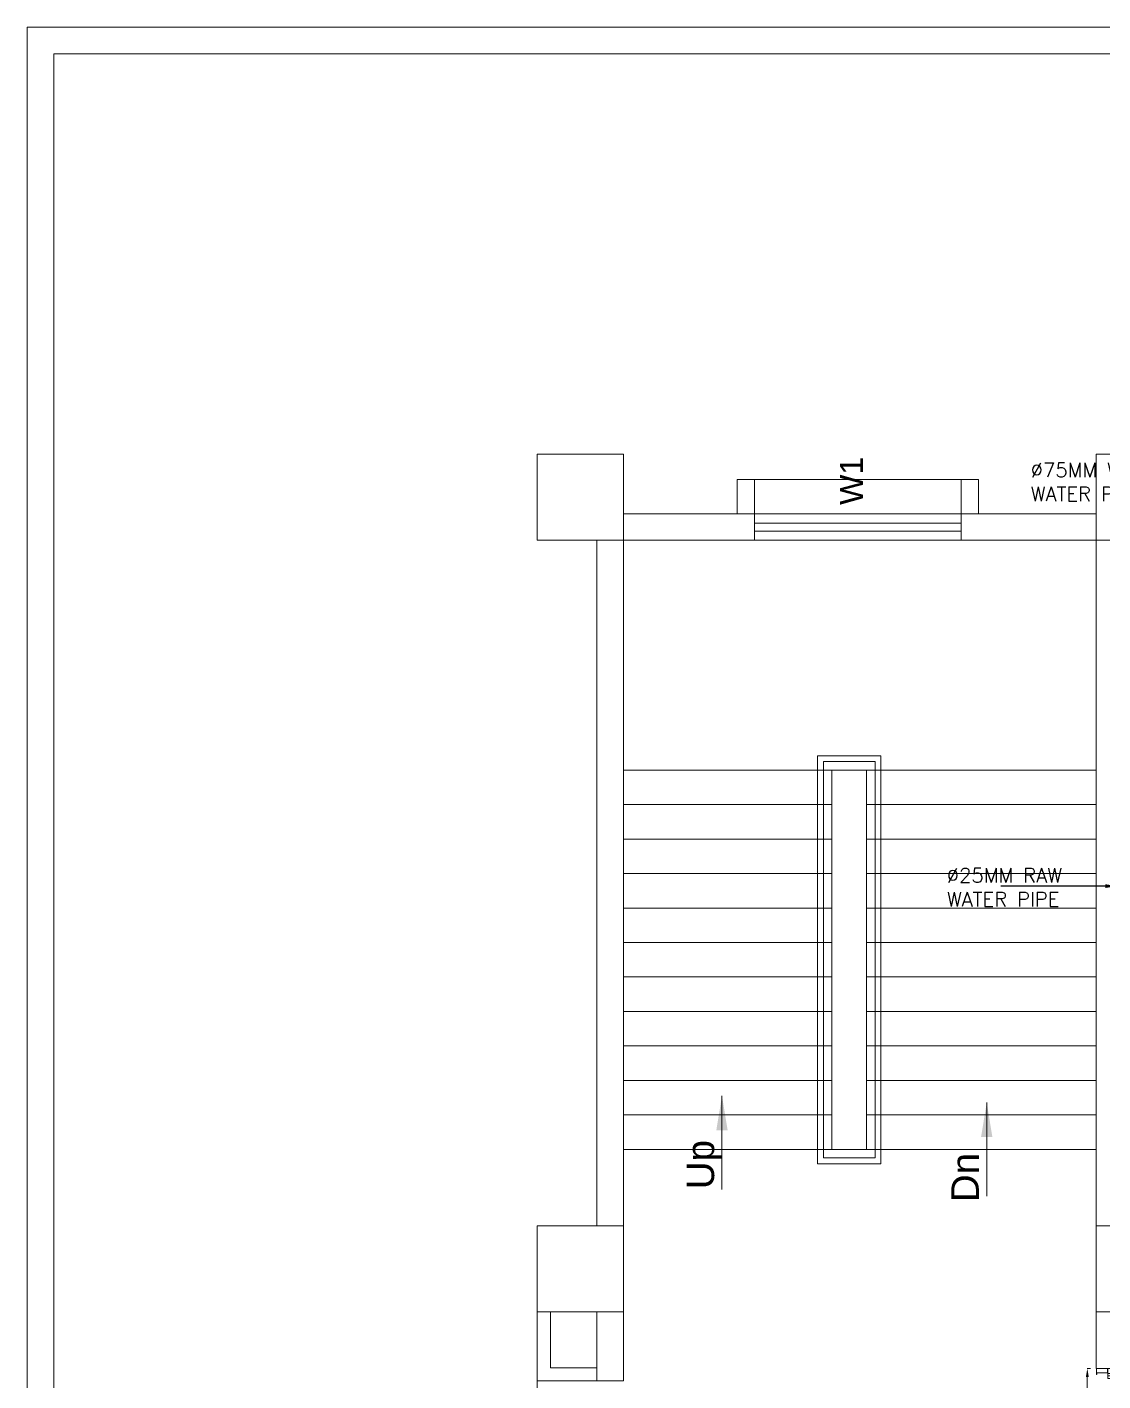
# Model space of a CAD drawing. Extents: x 3552052 to 4102982, y -707811 to -630695.
# Drawn here: x 3909116 to 3918478, y -646004 to -634224 of the extents above; entities that cross this region are included whole.
import ezdxf
from ezdxf import colors
from ezdxf.entities.mleader import LeaderData, LeaderLine
from ezdxf.enums import TextEntityAlignment as Align
from ezdxf.math import Vec2, Vec3

# ---------------------------------------------------------------- set-up
doc = ezdxf.new("R2010")
doc.units = 0
doc.header["$LTSCALE"] = 6
doc.header["$MEASUREMENT"] = 0
doc.layers.get('0').update_dxf_attribs({"linetype": 'CONTINUOUS', "lineweight": 0})
doc.layers.get('Defpoints').update_dxf_attribs({"linetype": 'CONTINUOUS', "lineweight": 0})
for name, color, linetype, lineweight in [('BLOCK HACTH', 10, 'CONTINUOUS', 0), ('Chajja', 7, 'CONTINUOUS', 0), ('COL', 5, 'CONTINUOUS', 0), ('DIM', 7, 'CONTINUOUS', 0), ('Double Leaf Door', 4, 'CONTINUOUS', 0), ('JOINERY', 7, 'CONTINUOUS', 0), ('PL- WASTE PIPE', 6, 'CONTINUOUS', 0), ('PL-RA WATER SUPPLY PIPE', 100, 'CONTINUOUS', 0), ('Railing', 21, 'CONTINUOUS', 0), ('Staircase', 7, 'CONTINUOUS', 0), ('WALL', 8, 'CONTINUOUS', 0), ('walls', 1, 'CONTINUOUS', 0), ('Window', 161, 'CONTINUOUS', 0)]:
    doc.layers.add(name, color=color, linetype=linetype, lineweight=lineweight)
doc.styles.add('ARI', font='arial.ttf')
doc.styles.add('ARIAL', font='arial.ttf')
doc.styles.add('ROMANS', font='romans.shx')
doc.styles.get("Standard").update_dxf_attribs({"font": 'SIMPLEX'})
doc.dimstyles.new('AEPL1', dxfattribs={"dimtxt": 100, "dimasz": 75, "dimexe": 1.25, "dimexo": 50, "dimtad": 0, "dimdec": 0, "dimtxsty": 'ROMANS', "dimcen": 2.5, "dimclrd": 7, "dimclre": 7, "dimadec": 0, "dimazin": 0, "dimtfac": 1, "dimtdec": 0, "dimtmove": 0, "dimatfit": 3, "dimfxl": 1, "dimlwd": 0, "dimlwe": 0, "dimarcsym": 0})
doc.dimstyles.new('int. dim', dxfattribs={"dimtxt": 900, "dimasz": 450, "dimexe": 150, "dimexo": 150, "dimgap": 150, "dimtad": 0, "dimdec": 0, "dimzin": 12, "dimdsep": 46, "dimtxsty": 'ARI', "dimblk": 'ARCHTICK', "dimcen": 1.5, "dimdle": 150, "dimclrd": 256, "dimclre": 256, "dimclrt": 7, "dimazin": 0, "dimtfac": 1, "dimtdec": 0, "dimtix": 1, "dimtmove": 2, "dimatfit": 3, "dimfxl": 1, "dimtolj": 1, "dimtzin": 0, "dimlwd": -1, "dimlwe": -1, "dimarcsym": 0})

# ---------------------------------------------------------------- blocks, each defined once
blk = doc.blocks.new('_ArchTick')
at = {"color": 0, "linetype": 'ByBlock', "const_width": 0.15}
blk.add_lwpolyline([(-0.5, -0.5), (0.5, 0.5)], dxfattribs=at)
blk = doc.blocks.new('1800x100')
at = {"layer": 'Double Leaf Door'}
for points in [[(101628, -31395), (101633, -31395), (101633, -31098), (101628, -31098)], [(101672, -31098), (101667, -31098), (101667, -31395), (101672, -31395)], [(103256, -31098), (103261, -31098), (103261, -31395), (103256, -31395)], [(103300, -31395), (103295, -31395), (103295, -31098), (103300, -31098)]]:
    blk.add_hatch(color=6, dxfattribs=at).paths.add_polyline_path(points)
at = {"layer": 'Double Leaf Door', "color": 8}
for p, q in [((101613, -30962), (101613, -30980)), ((101628, -30960), (101615, -30960)), ((101615, -30982), (101628, -30982)), ((101628, -31558), (101628, -30904)), ((101628, -30904), (101672, -30904)), ((101628, -30960), (101628, -30982)), ((101650, -31098), (101650, -30904)), ((101672, -30904), (101672, -31558)), ((103300, -30904), (103256, -30904)), ((103256, -30904), (103256, -31558)), ((103278, -31098), (103278, -30904)), ((103300, -31558), (103300, -30904)), ((103300, -30960), (103312, -30960)), ((103300, -30960), (103300, -30982)), ((103312, -30982), (103300, -30982)), ((103314, -30962), (103314, -30980)), ((101650, -31558), (101650, -31395)), ((103278, -31558), (103278, -31395)), ((101584, -31558), (101584, -31658)), ((101624, -31558), (101584, -31558)), ((101586, -31560), (101586, -31656)), ((101622, -31560), (101586, -31560)), ((101622, -31655), (101622, -31560)), ((101624, -31654), (101624, -31558)), ((101672, -31558), (101628, -31558)), ((103256, -31558), (103300, -31558)), ((103304, -31654), (103304, -31558)), ((103304, -31558), (103344, -31558)), ((103306, -31655), (103306, -31560)), ((103306, -31560), (103342, -31560)), ((103342, -31560), (103342, -31656)), ((103344, -31558), (103344, -31658)), ((101584, -31658), (101624, -31658)), ((101586, -31656), (101624, -31656)), ((101634, -31655), (101622, -31655)), ((101636, -31654), (101624, -31654)), ((101624, -31656), (101634, -31656)), ((101624, -31658), (101636, -31658)), ((101634, -31656), (101634, -31655)), ((101636, -31658), (101636, -31654)), ((103292, -31658), (103292, -31654)), ((103292, -31654), (103304, -31654)), ((103304, -31658), (103292, -31658)), ((103294, -31656), (103294, -31655)), ((103294, -31655), (103306, -31655)), ((103304, -31656), (103294, -31656)), ((103342, -31656), (103304, -31656)), ((103344, -31658), (103304, -31658))]:
    blk.add_line(p, q, dxfattribs=at)
at = {"layer": 'Double Leaf Door', "color": 6}
for p, q in [((101672, -31098), (101628, -31098)), ((101628, -31098), (101628, -31395)), ((101633, -31395), (101633, -31098)), ((101667, -31395), (101667, -31098)), ((101672, -31395), (101672, -31098)), ((103256, -31395), (103256, -31098)), ((103256, -31098), (103300, -31098)), ((103261, -31395), (103261, -31098)), ((103295, -31395), (103295, -31098)), ((103300, -31098), (103300, -31395)), ((101628, -31395), (101672, -31395)), ((103300, -31395), (103256, -31395))]:
    blk.add_line(p, q, dxfattribs=at)
at = {"layer": 'Double Leaf Door', "color": 6, "ltscale": 100}
for p, q in [((101667, -31098), (101667, -31395)), ((103261, -31098), (103261, -31395))]:
    blk.add_line(p, q, dxfattribs=at)
at = {"layer": 'Double Leaf Door', "color": 6}
for points in [[(101628, -31098), (101628, -31395), (101633, -31395), (101633, -31098), (101628, -31098)], [(101672, -31098), (101672, -31395), (101667, -31395), (101667, -31098), (101672, -31098)], [(103256, -31098), (103256, -31395), (103261, -31395), (103261, -31098), (103256, -31098)], [(103300, -31098), (103300, -31395), (103295, -31395), (103295, -31098), (103300, -31098)]]:
    blk.add_lwpolyline(points, dxfattribs=at)
at = {"layer": 'Double Leaf Door', "ltscale": 5000}
for points in [[(101628, -31098), (101628, -31395), (101633, -31395), (101633, -31098), (101628, -31098)], [(103300, -31098), (103300, -31395), (103295, -31395), (103295, -31098), (103300, -31098)]]:
    blk.add_lwpolyline(points, dxfattribs=at)
at = {"layer": 'Double Leaf Door', "color": 8}
for centre, radius, start, end in [((101613, -30971), 3.72, 90, 270), ((101615, -30962), 1.98, 90, 180), ((101615, -30980), 1.98, 180, 270), ((101602, -31796), 894, 15.3848, 85.5115), ((103269, -31727), 822, 90.8957, 168.2081), ((103312, -30962), 1.98, 0, 90), ((103312, -30980), 1.98, 270, 0), ((103314, -30971), 3.72, 270, 90)]:
    blk.add_arc(centre, radius, start, end, dxfattribs=at)
blk = doc.blocks.new('*D850')
at = {"layer": 'Defpoints', "color": 0, "linetype": 'ByBlock', "transparency": 16777216}
for p in [(3908654, -688627), (3908576, -690387), (3908654, -690387)]:
    blk.add_point(p, dxfattribs=at)
at = {"layer": 'DIM', "color": 7, "linetype": 'ByBlock', "lineweight": 0, "transparency": 16777216}
for p, q in [((3908604, -688627), (3908575, -688627)), ((3908576, -688702), (3908576, -689337)), ((3908576, -690312), (3908576, -689677)), ((3908604, -690387), (3908575, -690387))]:
    blk.add_line(p, q, dxfattribs=at)
at = {"layer": 'DIM', "color": 7, "linetype": 'ByBlock', "transparency": 16777216}
for points in [[(3908564, -688702), (3908589, -688702), (3908576, -688627)], [(3908564, -690312), (3908589, -690312), (3908576, -690387)]]:
    blk.add_solid(points, dxfattribs=at)
at = {"layer": 'DIM', "color": 0, "linetype": 'ByBlock', "transparency": 16777216, "insert": (3908576, -689507), "char_height": 100, "attachment_point": 5, "rotation": 90, "style": 'ROMANS'}
blk.add_mtext('1760', dxfattribs=at)
blk = doc.blocks.new('AAA')
at = {"layer": 'BLOCK HACTH', "color": 8}
blk.add_lwpolyline([(3906354.4, -686721.4), (3906654.4, -686721.4), (3906654.4, -683421.4), (3906354.4, -683421.4)], close=True, dxfattribs=at)
at = {"layer": 'Chajja', "color": 8, "linetype": 'ByBlock'}
blk.add_line((3905679.4, -680891.4), (3907479.4, -680891.4), dxfattribs=at)
for points in [[(3905529.4, -681191.4), (3905529.4, -680891.4), (3905679.4, -680891.4), (3905679.4, -681191.4)], [(3907479.4, -681191.4), (3907479.4, -680891.4), (3907629.4, -680891.4), (3907629.4, -681191.4)]]:
    blk.add_lwpolyline(points, dxfattribs=at)
at = {"layer": 'COL', "color": 8}
for points in [[(3904539.4, -681421.4), (3903789.4, -681421.4), (3903789.4, -680671.4), (3904539.4, -680671.4)], [(3908654.4, -681421.4), (3909404.4, -681421.4), (3909404.4, -680671.4), (3908654.4, -680671.4)], [(3903789.4, -688136.4), (3904539.4, -688136.4), (3904539.4, -687386.4), (3903789.4, -687386.4)], [(3908654.4, -688136.4), (3909404.4, -688136.4), (3909404.4, -687386.4), (3908654.4, -687386.4)]]:
    blk.add_lwpolyline(points, close=True, dxfattribs=at)
at = {"layer": 'Railing', "color": 8}
for points in [[(3906229.4, -686846.4), (3906779.4, -686846.4), (3906779.4, -683296.4), (3906229.4, -683296.4)], [(3906279.4, -686796.4), (3906729.4, -686796.4), (3906729.4, -683346.4), (3906279.4, -683346.4)]]:
    blk.add_lwpolyline(points, close=True, dxfattribs=at)
at = {"layer": 'Staircase', "color": 8, "linetype": 'Continuous'}
for p, q in [((3906354.4, -683421.4), (3904539.4, -683421.4)), ((3906654.4, -683421.4), (3908654.4, -683421.4)), ((3906354.4, -683721.4), (3904539.4, -683721.4)), ((3906654.4, -683721.4), (3908654.4, -683721.4)), ((3906354.4, -684021.4), (3904539.4, -684021.4)), ((3906654.4, -684021.4), (3908654.4, -684021.4)), ((3906354.4, -684321.4), (3904539.4, -684321.4)), ((3906654.4, -684321.4), (3908654.4, -684321.4)), ((3906354.4, -684621.4), (3904539.4, -684621.4)), ((3906654.4, -684621.4), (3908654.4, -684621.4)), ((3906354.4, -684921.4), (3904539.4, -684921.4)), ((3906654.4, -684921.4), (3908654.4, -684921.4)), ((3906354.4, -685221.4), (3904539.4, -685221.4)), ((3906654.4, -685221.4), (3908654.4, -685221.4)), ((3906354.4, -685521.4), (3904539.4, -685521.4)), ((3906654.4, -685521.4), (3908654.4, -685521.4)), ((3906354.4, -685821.4), (3904539.4, -685821.4)), ((3906654.4, -685821.4), (3908654.4, -685821.4)), ((3906354.4, -686121.4), (3904539.4, -686121.4)), ((3906654.4, -686121.4), (3908654.4, -686121.4)), ((3906354.4, -686421.4), (3904539.4, -686421.4)), ((3906654.4, -686421.4), (3908654.4, -686421.4)), ((3906354.4, -686721.4), (3904539.4, -686721.4)), ((3906654.4, -686721.4), (3908654.4, -686721.4))]:
    blk.add_line(p, q, dxfattribs=at)
at = {"layer": 'WALL', "color": 8, "linetype": 'ByBlock'}
for p, q in [((3908654.4, -681191.4), (3904539.4, -681191.4)), ((3904309.4, -681421.4), (3904309.4, -687386.4)), ((3904539.4, -681421.4), (3904539.4, -687386.4)), ((3908654.4, -681421.4), (3904539.4, -681421.4)), ((3908654.4, -681421.4), (3908654.4, -687386.4)), ((3904309.4, -688136.4), (3904309.4, -688736.4)), ((3904539.4, -688136.4), (3904539.4, -688736.4)), ((3908654.4, -688137.4), (3908654.4, -688136.4)), ((3908654.4, -688626.9), (3908654.4, -688137.4)), ((3903789.4, -688736.4), (3903789.4, -690536.4))]:
    blk.add_line(p, q, dxfattribs=at)
at = {"layer": 'WALL', "color": 8, "lineweight": 0}
blk.add_line((3908654.4, -688626.9), (3908884.4, -688626.9), dxfattribs=at)
at = {"layer": 'WALL', "color": 8, "linetype": 'ByBlock'}
for points in [[(3908654.4, -688136.4), (3908654.4, -681421.4), (3911484.4, -681421.4)], [(3903789.4, -688136.4), (3903789.4, -688736.4), (3904309.4, -688736.4)], [(3903904.4, -688136.4), (3903904.4, -688621.4), (3904309.4, -688621.4)]]:
    blk.add_lwpolyline(points, dxfattribs=at)
at = {"layer": 'walls', "color": 8, "linetype": 'Continuous'}
blk.add_line((3904539.4, -688736.4), (3904309.4, -688736.4), dxfattribs=at)
at = {"layer": 'Window', "color": 8, "linetype": 'Continuous'}
for points in [[(3907479.4, -681191.4), (3907479.4, -681421.4), (3905679.4, -681421.4), (3905679.4, -681191.4)], [(3907479.4, -681271.4), (3907479.4, -681341.4), (3905679.4, -681341.4), (3905679.4, -681271.4)]]:
    blk.add_lwpolyline(points, close=True, dxfattribs=at)
at = {"layer": 'Double Leaf Door', "color": 8, "rotation": 270}
blk.add_blockref('1800x100', (3940312.9, -587043.1), dxfattribs=at)
at = {"layer": 'JOINERY', "color": 8, "style": 'ARIAL', "width": 1}
blk.add_text('W1', height=200, rotation=90, dxfattribs=at).set_placement((3906623.7, -681113.9))
at = {"layer": 'Staircase', "color": 8, "style": 'ARIAL'}
for s, p in [('Up', (3905328.8, -686854.3)), ('Dn', (3907632.5, -686966.8))]:
    blk.add_text(s, height=240, rotation=90, dxfattribs=at).set_placement(p, align=Align.CENTER)
at = {"layer": 'DIM', "color": 8, "linetype": 'ByBlock'}
dim = blk.add_linear_dim(base=(3908576.2, -690386.9), p1=(3908654.4, -688626.9), p2=(3908654.4, -690386.9), angle=90, dimstyle='AEPL1', dxfattribs=at)
dim.commit()
dim.dimension.update_dxf_attribs({"geometry": '*D850', "text_midpoint": (3908576.2, -689506.9)})
at = {"layer": 'Staircase', "color": 8}
for points in [[(3905397.1, -686255.6, -101230.8), (3905397.1, -687071.1, -101230.8)], [(3907700.8, -686314.4, -101230.8), (3907700.8, -687129.9, -101230.8)]]:
    blk.add_leader(points, dimstyle='int. dim', override={"dimasz": 300, "dimgap": 70, "dimtad": 0}, dxfattribs=at)

msp = doc.modelspace()

# ---------------------------------------------------------------- linework, layer by layer
for points in [[(3954197, -634223.7), (3954197, -666235.1), (3909115.8, -666235.1), (3909115.8, -634223.7)], [(3953965.2, -634455.5), (3953965.2, -666003.3), (3909347.6, -666003.3), (3909347.6, -634455.5)]]:
    msp.add_lwpolyline(points, close=True)

# ---------------------------------------------------------------- block references
at = {"color": 0, "linetype": 'ByBlock'}
msp.add_blockref('AAA', (9765.7, 42732.5), dxfattribs=at)

# ---------------------------------------------------------------- texts
at = {"layer": 'PL- WASTE PIPE', "linetype": 'ByBlock', "lineweight": 0, "ltscale": 5, "insert": (3917849.3, -638015), "char_height": 125, "width": 1332.591, "attachment_point": 1, "style": 'ROMANS'}
msp.add_mtext('%%c75MM WASTE WATER PIPE', dxfattribs=at)
at = {"layer": 'PL-RA WATER SUPPLY PIPE', "lineweight": 0, "ltscale": 0.01, "insert": (3917119.3, -641542.2), "char_height": 125, "width": 1332.591, "attachment_point": 1, "style": 'ROMANS'}
msp.add_mtext('%%c25MM RAW WATER PIPE', dxfattribs=at)

# ---------------------------------------------------------------- leaders
at = {"layer": 'PL-RA WATER SUPPLY PIPE', "ltscale": 0.01}
ml = msp.add_multileader_mtext('Standard', dxfattribs=at)
ml.set_content(' ', color=256)
ml.set_leader_properties()
ml.build(insert=Vec2(0, 0))
ml.multileader.update_dxf_attribs({"text_right_attachment_type": 6, "dogleg_length": 481.5, "arrow_head_size": 100})
ctx = ml.context
ctx.base_point, ctx.char_height, ctx.arrow_head_size, ctx.landing_gap_size, ctx.plane_origin, ctx.plane_x_axis = Vec3(3917671.5, -641698.5), 100, 100, 50, Vec3(3918806.6, -641698.5), Vec3(-1, 0)
ctx.right_attachment = 6
notes = []
notes.append((ctx, [(0, (1, 1, 0), (3918153.1, -641698.5), (-1, 0), 481.5, [(0, [(3918598.4, -641698.5)], 0, [])])]))
ctx.mtext.insert, ctx.mtext.flow_direction = Vec3(3917621.5, -641578.5), 5
for ctx, leaders in notes:
    for number, flags, end, landing, length, lines in leaders:
        leader = LeaderData()
        leader.index, (leader.has_last_leader_line, leader.has_dogleg_vector, leader.attachment_direction) = number, flags
        leader.last_leader_point, leader.dogleg_vector, leader.dogleg_length = Vec3(end), Vec3(landing), length
        for number, points, colour, breaks in lines:
            line = LeaderLine()
            line.index, line.vertices, line.color, line.breaks = number, Vec3.list(points), colors.encode_raw_color(colour), breaks
            leader.lines.append(line)
        ctx.leaders.append(leader)

doc.saveas('drawing.dxf')
